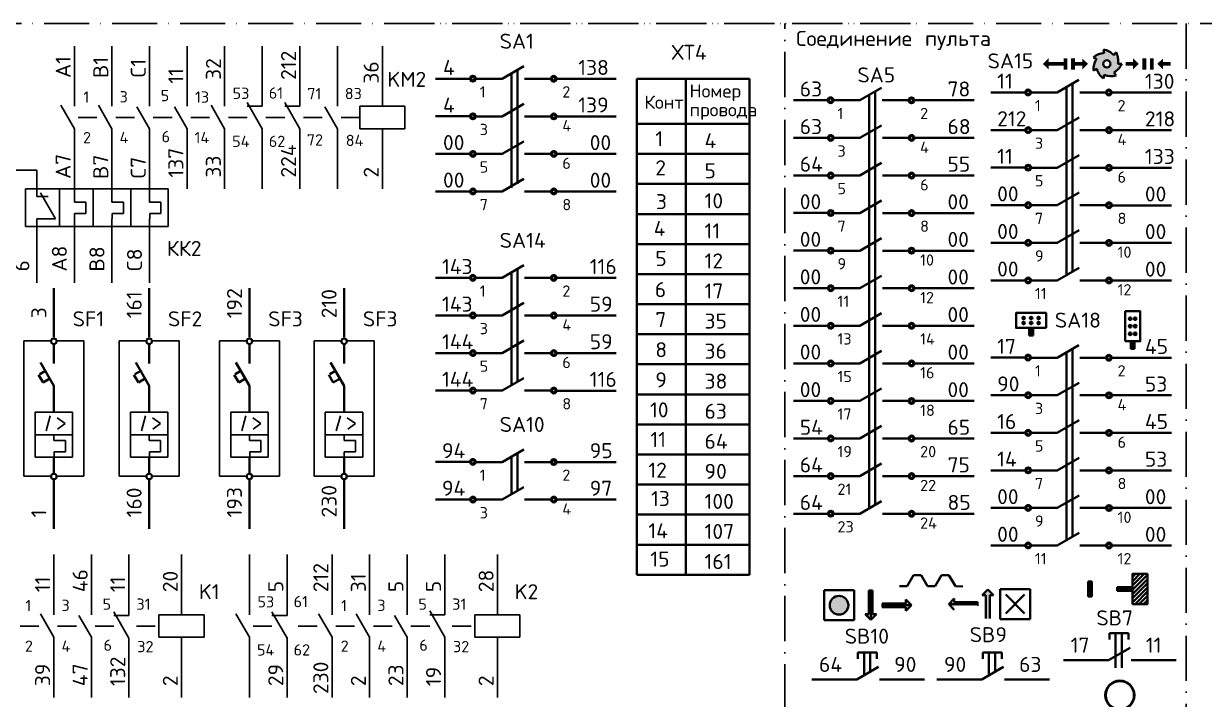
# Model space of a CAD drawing. Header units: inches. Extents: x 315 to 2853, y -243 to 836.
# Drawn here: x 1447.3 to 1761.7, y 391.1 to 570.9 of the extents above; entities that cross this region are included whole.
import ezdxf

# ---------------------------------------------------------------- set-up
doc = ezdxf.new("R2010")
doc.units = ezdxf.units.IN
doc.header["$MEASUREMENT"] = 0
doc.linetypes.add('ACAD_ISO10W100', pattern=[18, 12, -3, 0, -3])
doc.layers.get('0').update_dxf_attribs({"lineweight": 40})
doc.layers.add('СЛОЙ1', color=3, linetype='Continuous', lineweight=30)
doc.layers.add('Слой2', color=4, linetype='ACAD_ISO10W100', lineweight=25)
doc.styles.get("Standard").update_dxf_attribs({"font": 'txt.shx', "height": 4})

# ---------------------------------------------------------------- blocks, each defined once
blk = doc.blocks.new('контакт замыкающ')
for p, q in [((7, 0), (12.8, 3.35)), ((0, 0), (7, 0)), ((13, 0), (20, 0))]:
    blk.add_line(p, q)
blk = doc.blocks.new('Пила')
h = blk.add_hatch(color=256)
edge = h.paths.add_edge_path(flags=17)
edge.add_arc((494.35, 448.8), 0.967, 0, 360)
edge = h.paths.add_edge_path()
edge.add_arc((495.56, 447.29), 4.78, 144.1773, 182.5516)
edge.add_line((490.78, 447.08), (491.68, 447.51))
edge.add_arc((496.28, 448.8), 4.79, 195.6411, 233.986)
edge.add_line((493.47, 444.93), (493.69, 445.91))
edge.add_arc((495.56, 450.32), 4.79, 247.0701, 285.3084)
edge.add_line((496.82, 445.7), (496.2, 446.48))
edge.add_arc((493.92, 450.69), 4.79, 298.462, 336.7801)
edge.add_line((498.32, 448.8), (497.32, 448.8))
edge.add_arc((492.6, 449.64), 4.79, 349.8832, 388.1503)
edge.add_line((496.83, 451.9), (496.2, 451.12))
edge.add_arc((492.61, 447.96), 4.79, 41.2874, 79.5962)
edge.add_line((493.47, 452.67), (493.69, 451.7))
edge.add_arc((493.92, 446.92), 4.79, 92.7199, 131.0701)
edge.add_line((490.78, 450.53), (491.68, 450.09))
for p, q in [((491.68, 450.09), (490.78, 450.53)), ((493.69, 451.7), (493.47, 452.67)), ((496.2, 451.12), (496.83, 451.9)), ((491.68, 447.51), (490.78, 447.08)), ((496.2, 446.48), (496.82, 445.7)), ((497.32, 448.8), (498.32, 448.8)), ((493.69, 445.91), (493.47, 444.93))]:
    blk.add_line(p, q)
blk.add_circle((494.35, 448.8), 0.967)
for centre, radius, start, end in [((495.56, 447.29), 4.78, 144.1773, 182.5516), ((493.92, 446.92), 4.79, 92.7199, 131.0701), ((492.61, 447.96), 4.79, 41.2874, 79.5962), ((492.6, 449.64), 4.79, 349.8832, 28.1503), ((496.28, 448.8), 4.79, 195.6411, 233.986), ((493.92, 450.69), 4.79, 298.462, 336.7801), ((495.56, 450.32), 4.79, 247.0701, 285.3084)]:
    blk.add_arc(centre, radius, start, end)

msp = doc.modelspace()

# ---------------------------------------------------------------- hatches: boundary and pattern name
for points in [[(1722.18, 559.72), (1720.18, 559.72), (1720.18, 558.76), (1718.66, 560.22), (1720.18, 561.7), (1720.18, 560.72), (1722.18, 560.72)], [(1722.18, 559.72), (1724.18, 559.72), (1724.18, 560.72), (1722.18, 560.72)], [(1724.18, 561.7), (1724.18, 558.7), (1725.18, 558.7), (1725.18, 561.7)], [(1726.18, 561.7), (1726.18, 558.7), (1727.18, 558.7), (1727.18, 561.7)], [(1727.16, 560.72), (1729.16, 560.72), (1729.16, 561.68), (1730.68, 560.22), (1729.16, 558.75), (1729.16, 559.72), (1727.16, 559.72)], [(1740.68, 560.72), (1742.68, 560.72), (1742.68, 561.68), (1744.2, 560.22), (1742.68, 558.75), (1742.68, 559.72), (1740.68, 559.72)], [(1745.18, 561.7), (1745.18, 558.7), (1746.18, 558.7), (1746.18, 561.7)], [(1747.17, 561.7), (1747.17, 558.7), (1748.17, 558.7), (1748.17, 561.7)], [(1752.67, 559.72), (1750.67, 559.72), (1750.67, 558.76), (1749.14, 560.22), (1750.67, 561.69), (1750.67, 560.72), (1752.67, 560.72)], [(1673.35, 420.03), (1672.35, 420.03), (1672.35, 413.78), (1671.35, 413.78), (1672.85, 412.28), (1674.35, 413.78), (1673.35, 413.78)], [(1703.51, 412.6), (1704.51, 412.6), (1704.51, 418.85), (1705.51, 418.85), (1704.01, 420.35), (1702.51, 418.85), (1703.51, 418.85)], [(1675.92, 416.65), (1675.92, 415.65), (1682.17, 415.65), (1682.17, 414.65), (1683.67, 416.15), (1682.17, 417.65), (1682.17, 416.65)], [(1701.34, 415.97), (1701.34, 416.97), (1695.09, 416.97), (1695.09, 417.97), (1693.59, 416.47), (1695.09, 414.97), (1695.09, 415.97)]]:
    msp.add_hatch(color=256).paths.add_polyline_path(points)
h = msp.add_hatch()
h.set_pattern_fill('ANSI31', color=256, scale=0.25, angle=180, style=0)
h.set_pattern_definition([(225, (1408.4042, -28.3276), (0.561266, -0.561266), [])])
h.paths.add_polyline_path([(1742.49, 416.48), (1742.49, 424.48), (1746.49, 424.48), (1746.49, 416.48)])
h = msp.add_hatch(color=256)
h.paths.add_polyline_path([(1730.74, 418.48), (1731.73, 418.48), (1731.73, 422.47), (1730.74, 422.47)])
edge = h.paths.add_edge_path()
edge.add_line((1731.24, 418.48), (1731.24, 422.48))
h = msp.add_hatch(color=256)
edge = h.paths.add_edge_path()
edge.add_arc((1664.4, 416.15), 2.49, 0, 360)
h = msp.add_hatch(color=256)
h.paths.add_polyline_path([(1742.48, 419.98), (1742.48, 420.97), (1738.49, 420.97), (1738.49, 419.98)])
edge = h.paths.add_edge_path()
edge.add_line((1742.49, 420.48), (1738.49, 420.48))

# ---------------------------------------------------------------- linework, layer by layer
for p, q in [((1735.68, 560.22), (1735.68, 560.22)), ((1738.65, 560.22), (1738.65, 560.22)), ((1577.19, 557.56), (1577.19, 527.27)), ((1578.75, 558.46), (1578.75, 528.27)), ((1566.15, 556.29), (1557, 556.29)), ((1589.19, 556.27), (1605.09, 556.27)), ((1610.59, 556.27), (1640.59, 556.27)), ((1610.59, 556.27), (1610.59, 424.27)), ((1623.59, 556.27), (1623.59, 424.27)), ((1640.59, 556.27), (1640.59, 424.27)), ((1725, 553.9), (1725, 504.07)), ((1726.56, 554.8), (1726.56, 504.97)), ((1661.39, 550.54), (1652.25, 550.54)), ((1672.44, 551.81), (1672.44, 441.95)), ((1674, 552.71), (1674, 442.85)), ((1684.44, 550.53), (1700.34, 550.53)), ((1713.96, 552.63), (1704.81, 552.63)), ((1737, 552.61), (1752.91, 552.61)), ((1566.18, 546.27), (1557, 546.27)), ((1589.22, 546.26), (1605.09, 546.26)), ((1610.59, 544.27), (1640.59, 544.27)), ((1713.99, 542.61), (1704.81, 542.61)), ((1737.03, 542.59), (1752.91, 542.59)), ((1661.42, 540.52), (1652.25, 540.52)), ((1684.47, 540.51), (1700.34, 540.51)), ((1566.18, 536.27), (1557, 536.27)), ((1589.22, 536.26), (1605.09, 536.26)), ((1610.59, 536.27), (1640.59, 536.27)), ((1713.99, 532.61), (1704.81, 532.61)), ((1737.03, 532.59), (1752.91, 532.59)), ((1610.59, 528.27), (1640.59, 528.27)), ((1661.42, 530.52), (1652.25, 530.52)), ((1684.47, 530.51), (1700.34, 530.51)), ((1566.15, 526.29), (1557, 526.29)), ((1589.25, 526.24), (1605.09, 526.24)), ((1713.96, 522.63), (1704.81, 522.63)), ((1737.06, 522.58), (1752.91, 522.58)), ((1610.59, 520.27), (1640.59, 520.27)), ((1661.39, 520.54), (1652.25, 520.54)), ((1684.5, 520.49), (1700.34, 520.49)), ((1713.99, 512.61), (1704.81, 512.61)), ((1737.03, 512.59), (1752.91, 512.59)), ((1610.59, 512.27), (1640.59, 512.27)), ((1661.42, 510.52), (1652.25, 510.52)), ((1684.47, 510.51), (1700.34, 510.51)), ((1566.15, 503.29), (1557, 503.29)), ((1577.19, 504.56), (1577.19, 474.71)), ((1578.75, 505.46), (1578.75, 475.61)), ((1589.19, 503.27), (1605.09, 503.27)), ((1610.59, 504.27), (1640.59, 504.27)), ((1455.36, 487.52), (1455.36, 500.52)), ((1480.73, 487.52), (1480.73, 500.52)), ((1507.43, 487.52), (1507.43, 500.52)), ((1532.63, 487.52), (1532.63, 500.52)), ((1661.42, 500.52), (1652.25, 500.52)), ((1684.47, 500.51), (1700.34, 500.51)), ((1713.99, 502.61), (1704.81, 502.61)), ((1737.03, 502.59), (1752.91, 502.59)), ((1610.59, 496.27), (1640.59, 496.27)), ((1711.54, 489.94), (1711.54, 493.94)), ((1711.54, 493.94), (1719.54, 493.94)), ((1711.54, 493.94), (1719.54, 493.94)), ((1719.54, 493.94), (1719.54, 489.94)), ((1719.54, 493.94), (1719.54, 489.94)), ((1740.59, 490.4), (1740.59, 494.4)), ((1740.59, 494.4), (1744.59, 494.4)), ((1744.59, 494.4), (1744.59, 486.4)), ((1744.59, 494.4), (1744.59, 486.4)), ((1566.18, 493.27), (1557, 493.27)), ((1589.22, 493.26), (1605.09, 493.26)), ((1661.39, 490.54), (1652.25, 490.54)), ((1684.5, 490.49), (1700.34, 490.49)), ((1610.59, 488.27), (1640.59, 488.27)), ((1715.54, 489.94), (1711.54, 489.94)), ((1715.04, 489.93), (1715.04, 487.94)), ((1716.04, 487.94), (1715.04, 487.94)), ((1715.04, 487.94), (1715.29, 487.94)), ((1715.17, 487.94), (1715.17, 489.94)), ((1715.29, 487.94), (1715.29, 489.94)), ((1715.29, 487.94), (1715.54, 487.94)), ((1715.41, 487.94), (1715.41, 489.94)), ((1719.54, 489.94), (1715.54, 489.94)), ((1715.54, 489.93), (1715.54, 487.94)), ((1715.54, 487.94), (1715.79, 487.94)), ((1715.66, 487.94), (1715.66, 489.94)), ((1715.79, 487.94), (1715.79, 489.93)), ((1715.79, 487.94), (1716.04, 487.94)), ((1715.91, 487.94), (1715.91, 489.94)), ((1716.04, 487.94), (1716.04, 489.93)), ((1740.59, 486.4), (1740.59, 490.4)), ((1455.36, 485.71), (1455.36, 480.52)), ((1480.73, 485.71), (1480.73, 480.52)), ((1507.43, 485.71), (1507.43, 480.52)), ((1532.63, 485.71), (1532.63, 480.52)), ((1726.56, 484.22), (1726.56, 434.39)), ((1744.59, 486.4), (1740.59, 486.4)), ((1744.59, 486.4), (1740.59, 486.4)), ((1742.09, 486.4), (1742.09, 484.4)), ((1743.09, 484.4), (1742.09, 484.4)), ((1742.09, 484.4), (1742.34, 484.4)), ((1742.22, 484.4), (1742.22, 486.4)), ((1742.34, 484.4), (1742.34, 486.4)), ((1742.34, 484.4), (1742.59, 484.4)), ((1742.47, 484.4), (1742.47, 486.4)), ((1742.59, 486.4), (1742.59, 484.4)), ((1742.59, 484.4), (1742.84, 484.4)), ((1742.71, 484.4), (1742.71, 486.4)), ((1742.84, 484.4), (1742.84, 486.4)), ((1742.84, 484.4), (1743.09, 484.4)), ((1742.96, 484.4), (1742.96, 486.4)), ((1743.09, 484.4), (1743.09, 486.4)), ((1566.18, 483.27), (1557, 483.27)), ((1589.22, 483.26), (1605.09, 483.26)), ((1713.96, 482.05), (1704.81, 482.05)), ((1725, 483.32), (1725, 433.49)), ((1737, 482.03), (1752.91, 482.03)), ((1453.1, 478.5), (1451.58, 477.62)), ((1455.36, 474.52), (1451.76, 480.75)), ((1478.47, 478.5), (1476.95, 477.62)), ((1480.73, 474.52), (1477.14, 480.75)), ((1505.17, 478.5), (1503.65, 477.62)), ((1507.43, 474.52), (1503.83, 480.75)), ((1530.37, 478.5), (1528.84, 477.62)), ((1532.63, 474.52), (1529.03, 480.75)), ((1610.59, 480.27), (1640.59, 480.27)), ((1661.42, 480.52), (1652.25, 480.52)), ((1684.47, 480.51), (1700.34, 480.51)), ((1452.49, 475.44), (1451.31, 477.47)), ((1454.28, 476.48), (1452.49, 475.44)), ((1477.86, 475.44), (1476.69, 477.47)), ((1479.66, 476.48), (1477.86, 475.44)), ((1504.56, 475.44), (1503.39, 477.47)), ((1506.35, 476.48), (1504.56, 475.44)), ((1529.75, 475.44), (1528.58, 477.47)), ((1531.55, 476.48), (1529.75, 475.44)), ((1455.36, 474.52), (1455.36, 467.52)), ((1480.73, 474.52), (1480.73, 467.52)), ((1507.43, 474.52), (1507.43, 467.52)), ((1532.63, 474.52), (1532.63, 467.52)), ((1566.15, 473.29), (1557, 473.29)), ((1589.25, 473.24), (1605.09, 473.24)), ((1610.59, 472.27), (1640.59, 472.27)), ((1713.99, 472.03), (1704.81, 472.03)), ((1737.03, 472.02), (1752.91, 472.02)), ((1661.42, 470.52), (1652.25, 470.52)), ((1684.47, 470.51), (1700.34, 470.51)), ((1610.59, 464.27), (1640.59, 464.27)), ((1661.39, 460.54), (1652.25, 460.54)), ((1684.5, 460.49), (1700.34, 460.49)), ((1713.99, 462.03), (1704.81, 462.03)), ((1737.03, 462.02), (1752.91, 462.02)), ((1578.75, 456.46), (1578.75, 446.6)), ((1610.59, 456.27), (1640.59, 456.27)), ((1455.36, 455.52), (1455.36, 451.11)), ((1480.73, 455.52), (1480.73, 451.11)), ((1507.43, 455.52), (1507.43, 451.11)), ((1532.63, 455.52), (1532.63, 451.11)), ((1566.15, 454.29), (1557, 454.29)), ((1577.19, 455.56), (1577.19, 445.7)), ((1589.19, 454.27), (1605.09, 454.27)), ((1661.42, 450.52), (1652.25, 450.52)), ((1684.47, 450.51), (1700.34, 450.51)), ((1713.96, 452.05), (1704.81, 452.05)), ((1737.06, 452), (1752.91, 452)), ((1455.36, 449.52), (1455.36, 436.52)), ((1480.73, 449.52), (1480.73, 436.52)), ((1507.43, 449.52), (1507.43, 436.52)), ((1532.63, 449.52), (1532.63, 436.52)), ((1610.59, 448.27), (1640.59, 448.27)), ((1566.18, 444.27), (1557, 444.27)), ((1589.22, 444.26), (1605.09, 444.26)), ((1610.59, 440.27), (1640.59, 440.27)), ((1661.42, 440.52), (1652.25, 440.52)), ((1684.47, 440.51), (1700.34, 440.51)), ((1713.99, 442.05), (1704.81, 442.05)), ((1737.03, 442.03), (1752.91, 442.03)), ((1610.59, 432.27), (1640.59, 432.27)), ((1713.96, 432.06), (1704.81, 432.06)), ((1737.06, 432.02), (1752.91, 432.02)), ((1742.49, 420.48), (1742.49, 424.48)), ((1742.49, 424.48), (1746.49, 424.48)), ((1746.49, 424.48), (1746.49, 416.48)), ((1610.59, 424.27), (1640.59, 424.27)), ((1682.52, 421.19), (1684.23, 424.16)), ((1684.23, 424.16), (1686.23, 424.16)), ((1686.23, 424.16), (1687.95, 421.19)), ((1689.95, 421.19), (1691.66, 424.16)), ((1691.66, 424.16), (1693.66, 424.16)), ((1693.66, 424.16), (1695.37, 421.19)), ((1731.73, 422.47), (1730.74, 422.47)), ((1730.74, 422.47), (1730.74, 418.48)), ((1731.73, 418.48), (1731.73, 422.47)), ((1668.4, 420.15), (1660.4, 420.15)), ((1660.4, 420.15), (1660.4, 412.15)), ((1660.4, 420.15), (1661.89, 420.15)), ((1668.4, 412.15), (1668.4, 420.15)), ((1672.35, 420.03), (1672.35, 413.78)), ((1672.35, 420.03), (1673.35, 420.03)), ((1672.85, 412.28), (1672.85, 420.03)), ((1673.35, 413.78), (1673.35, 420.03)), ((1680.52, 421.19), (1682.52, 421.19)), ((1687.95, 421.19), (1689.95, 421.19)), ((1695.37, 421.19), (1697.37, 421.18)), ((1704.01, 420.35), (1702.51, 418.85)), ((1703.51, 418.85), (1702.51, 418.85)), ((1703.51, 418.85), (1703.51, 412.6)), ((1704.01, 420.35), (1705.51, 418.85)), ((1704.51, 412.6), (1704.51, 418.85)), ((1705.51, 418.85), (1704.51, 418.85)), ((1715.29, 420.47), (1707.29, 420.47)), ((1707.29, 420.47), (1707.29, 412.47)), ((1708.78, 418.99), (1713.79, 413.97)), ((1708.78, 413.96), (1713.79, 418.97)), ((1715.29, 412.47), (1715.29, 420.47)), ((1730.74, 418.48), (1731.73, 418.48)), ((1742.48, 420.97), (1738.49, 420.97)), ((1738.49, 420.97), (1738.49, 419.98)), ((1738.49, 419.98), (1742.48, 419.98)), ((1742.48, 419.98), (1742.48, 420.97)), ((1742.49, 420.48), (1742.49, 420.98)), ((1742.49, 416.48), (1742.49, 420.48)), ((1682.17, 416.65), (1675.92, 416.65)), ((1683.67, 416.15), (1675.92, 416.15)), ((1675.92, 415.65), (1682.17, 415.65)), ((1682.17, 416.65), (1682.17, 417.65)), ((1683.67, 416.15), (1682.17, 417.65)), ((1683.67, 416.15), (1682.17, 414.65)), ((1682.17, 414.65), (1682.17, 415.65)), ((1693.59, 416.47), (1695.09, 417.97)), ((1693.59, 416.47), (1695.09, 414.97)), ((1693.59, 416.47), (1701.34, 416.47)), ((1695.09, 417.97), (1695.09, 416.97)), ((1701.34, 416.97), (1695.09, 416.97)), ((1746.49, 416.48), (1742.49, 416.48)), ((1660.4, 412.15), (1668.4, 412.15)), ((1671.35, 413.78), (1672.35, 413.78)), ((1672.85, 412.28), (1671.35, 413.78)), ((1672.85, 412.28), (1674.35, 413.78)), ((1673.35, 413.78), (1674.35, 413.78)), ((1707.29, 412.47), (1715.29, 412.47)), ((1736.42, 408.74), (1741.42, 408.74)), ((1736.42, 407.01), (1736.42, 408.74)), ((1738.04, 408.68), (1738.04, 399.48)), ((1739.65, 408.68), (1739.65, 399.48)), ((1741.42, 408.74), (1741.42, 407.01)), ((1669.43, 403.61), (1674.43, 403.61)), ((1669.43, 401.88), (1669.43, 403.61)), ((1671.05, 403.56), (1671.05, 397.5)), ((1672.66, 403.56), (1672.66, 398.53)), ((1674.43, 403.61), (1674.43, 401.88)), ((1702.71, 403.61), (1707.71, 403.61)), ((1702.71, 401.88), (1702.71, 403.61)), ((1704.32, 403.56), (1704.32, 397.5)), ((1705.94, 403.56), (1705.94, 398.53)), ((1707.71, 403.61), (1707.71, 401.88)), ((1736.14, 401.54), (1741.88, 404.85)), ((1739.81, 403.66), (1739.9, 403.66)), ((1669.15, 396.41), (1674.89, 399.73)), ((1702.42, 396.41), (1708.16, 399.73)), ((1730.15, 401.52), (1724.15, 401.52)), ((1736.15, 401.52), (1730.15, 401.52)), ((1742.15, 401.52), (1748.15, 401.52)), ((1748.15, 401.52), (1754.15, 401.52)), ((1663.16, 396.39), (1657.16, 396.39)), ((1669.16, 396.39), (1663.16, 396.39)), ((1672.82, 398.53), (1672.91, 398.53)), ((1675.16, 396.39), (1681.16, 396.39)), ((1681.16, 396.39), (1687.16, 396.39)), ((1696.43, 396.39), (1690.43, 396.39)), ((1702.43, 396.39), (1696.43, 396.39)), ((1706.1, 398.53), (1706.18, 398.53)), ((1708.43, 396.39), (1714.43, 396.39)), ((1714.43, 396.39), (1720.43, 396.39))]:
    msp.add_line(p, q)
for points in [[(1719.54, 489.94), (1711.54, 489.94), (1711.54, 493.94), (1719.54, 493.94)], [(1740.59, 486.4), (1740.59, 494.4), (1744.59, 494.4), (1744.59, 486.4)], [(1742.49, 416.48), (1742.49, 424.48), (1746.49, 424.48), (1746.49, 416.48)]]:
    msp.add_lwpolyline(points, close=True)
at = {"const_width": 1}
for points in [[(1731.24, 418.48), (1731.24, 422.48)], [(1742.49, 420.48), (1738.49, 420.48)]]:
    msp.add_lwpolyline(points, dxfattribs=at)
for centre, radius in [((1566.91, 556.29), 0.761), ((1566.91, 556.29), 0.49), ((1588.43, 556.27), 0.761), ((1588.43, 556.27), 0.49), ((1714.72, 552.63), 0.761), ((1736.24, 552.61), 0.761), ((1662.15, 550.54), 0.761), ((1662.15, 550.54), 0.49), ((1683.68, 550.53), 0.761), ((1683.68, 550.53), 0.49), ((1714.72, 552.63), 0.49), ((1736.24, 552.61), 0.49), ((1566.94, 546.27), 0.761), ((1588.46, 546.26), 0.761), ((1566.94, 546.27), 0.49), ((1588.46, 546.26), 0.49), ((1662.18, 540.52), 0.761), ((1662.18, 540.52), 0.49), ((1683.71, 540.51), 0.761), ((1683.71, 540.51), 0.49), ((1714.75, 542.61), 0.761), ((1714.75, 542.61), 0.49), ((1736.27, 542.59), 0.761), ((1736.27, 542.59), 0.49), ((1566.94, 536.27), 0.761), ((1566.94, 536.27), 0.49), ((1588.46, 536.26), 0.761), ((1588.46, 536.26), 0.49), ((1662.18, 530.52), 0.761), ((1714.75, 532.61), 0.761), ((1714.75, 532.61), 0.49), ((1736.27, 532.59), 0.761), ((1736.27, 532.59), 0.49), ((1662.18, 530.52), 0.49), ((1683.71, 530.51), 0.761), ((1683.71, 530.51), 0.49), ((1566.94, 526.29), 0.761), ((1566.94, 526.29), 0.49), ((1588.46, 526.27), 0.761), ((1588.46, 526.27), 0.49), ((1714.75, 522.63), 0.761), ((1714.75, 522.63), 0.49), ((1736.27, 522.61), 0.761), ((1736.27, 522.61), 0.49), ((1662.18, 520.54), 0.761), ((1662.18, 520.54), 0.49), ((1683.71, 520.53), 0.761), ((1683.71, 520.53), 0.49), ((1714.75, 512.61), 0.761), ((1714.75, 512.61), 0.49), ((1736.27, 512.59), 0.761), ((1736.27, 512.59), 0.49), ((1662.18, 510.52), 0.761), ((1662.18, 510.52), 0.49), ((1683.71, 510.51), 0.761), ((1683.71, 510.51), 0.49), ((1566.91, 503.29), 0.761), ((1566.91, 503.29), 0.49), ((1588.43, 503.27), 0.761), ((1588.43, 503.27), 0.49), ((1714.75, 502.61), 0.761), ((1714.75, 502.61), 0.49), ((1736.27, 502.59), 0.761), ((1736.27, 502.59), 0.49), ((1662.18, 500.52), 0.761), ((1662.18, 500.52), 0.49), ((1683.71, 500.51), 0.761), ((1683.71, 500.51), 0.49), ((1566.94, 493.27), 0.761), ((1566.94, 493.27), 0.49), ((1588.46, 493.26), 0.761), ((1588.46, 493.26), 0.49), ((1662.18, 490.54), 0.761), ((1662.18, 490.54), 0.49), ((1683.71, 490.53), 0.761), ((1683.71, 490.53), 0.49), ((1713.54, 492.6), 0.35), ((1713.54, 491.27), 0.35), ((1713.54, 492.6), 0.25), ((1713.54, 491.27), 0.25), ((1713.54, 492.6), 0.15), ((1713.54, 491.27), 0.15), ((1713.54, 492.6), 0.05), ((1713.54, 491.27), 0.05), ((1715.54, 492.6), 0.35), ((1715.54, 491.27), 0.35), ((1715.54, 492.6), 0.25), ((1715.54, 491.27), 0.25), ((1715.54, 492.6), 0.15), ((1715.54, 491.27), 0.15), ((1715.54, 492.6), 0.05), ((1715.54, 491.27), 0.05), ((1717.54, 492.6), 0.35), ((1717.54, 491.27), 0.35), ((1717.54, 492.6), 0.25), ((1717.54, 491.27), 0.25), ((1717.54, 492.6), 0.15), ((1717.54, 491.27), 0.15), ((1717.54, 492.6), 0.05), ((1717.54, 491.27), 0.05), ((1741.92, 492.4), 0.35), ((1741.92, 490.4), 0.35), ((1741.92, 492.4), 0.25), ((1741.92, 490.4), 0.25), ((1741.92, 492.4), 0.15), ((1741.92, 490.4), 0.15), ((1741.92, 492.4), 0.05), ((1741.92, 490.4), 0.05), ((1743.26, 492.4), 0.35), ((1743.26, 490.4), 0.35), ((1743.26, 492.4), 0.25), ((1743.26, 490.4), 0.25), ((1743.26, 492.4), 0.15), ((1743.26, 490.4), 0.15), ((1743.26, 492.4), 0.05), ((1743.26, 490.4), 0.05), ((1741.92, 488.4), 0.35), ((1741.92, 488.4), 0.25), ((1741.92, 488.4), 0.15), ((1741.92, 488.4), 0.05), ((1743.26, 488.4), 0.35), ((1743.26, 488.4), 0.25), ((1743.26, 488.4), 0.15), ((1743.26, 488.4), 0.05), ((1455.36, 486.4), 0.736), ((1480.73, 486.4), 0.736), ((1507.43, 486.4), 0.736), ((1532.63, 486.4), 0.736), ((1566.94, 483.27), 0.761), ((1566.94, 483.27), 0.49), ((1588.46, 483.26), 0.761), ((1588.46, 483.26), 0.49), ((1662.18, 480.52), 0.761), ((1662.18, 480.52), 0.49), ((1683.71, 480.51), 0.761), ((1683.71, 480.51), 0.49), ((1714.72, 482.05), 0.761), ((1714.72, 482.05), 0.49), ((1736.24, 482.03), 0.761), ((1736.24, 482.03), 0.49), ((1566.94, 473.29), 0.761), ((1566.94, 473.29), 0.49), ((1588.46, 473.27), 0.761), ((1588.46, 473.27), 0.49), ((1714.75, 472.03), 0.761), ((1714.75, 472.03), 0.49), ((1736.27, 472.02), 0.761), ((1736.27, 472.02), 0.49), ((1662.18, 470.52), 0.761), ((1662.18, 470.52), 0.49), ((1683.71, 470.51), 0.761), ((1683.71, 470.51), 0.49), ((1714.75, 462.03), 0.761), ((1714.75, 462.03), 0.49), ((1736.27, 462.02), 0.761), ((1736.27, 462.02), 0.49), ((1662.18, 460.54), 0.761), ((1662.18, 460.54), 0.49), ((1683.71, 460.53), 0.761), ((1683.71, 460.53), 0.49), ((1566.91, 454.29), 0.761), ((1566.91, 454.29), 0.49), ((1588.43, 454.27), 0.761), ((1588.43, 454.27), 0.49), ((1714.75, 452.05), 0.761), ((1736.27, 452.03), 0.761), ((1455.36, 450.42), 0.736), ((1480.73, 450.42), 0.736), ((1507.43, 450.42), 0.736), ((1532.63, 450.42), 0.736), ((1662.18, 450.52), 0.761), ((1662.18, 450.52), 0.49), ((1683.71, 450.51), 0.761), ((1683.71, 450.51), 0.49), ((1714.75, 452.05), 0.49), ((1736.27, 452.03), 0.49), ((1566.94, 444.27), 0.761), ((1566.94, 444.27), 0.49), ((1588.46, 444.26), 0.761), ((1588.46, 444.26), 0.49), ((1662.18, 440.52), 0.761), ((1662.18, 440.52), 0.49), ((1683.71, 440.51), 0.761), ((1683.71, 440.51), 0.49), ((1714.75, 442.05), 0.761), ((1714.75, 442.05), 0.49), ((1736.27, 442.03), 0.761), ((1736.27, 442.03), 0.49), ((1714.75, 432.06), 0.761), ((1714.75, 432.06), 0.49), ((1736.27, 432.05), 0.761), ((1736.27, 432.05), 0.49), ((1664.4, 416.15), 2.49), ((1739.17, 392.21), 3.88), ((1739.17, 392.21), 3.75)]:
    msp.add_circle(centre, radius)
at = {"layer": 'СЛОЙ1'}
for p, q in [((1460.83, 548.96), (1460.83, 564.96)), ((1470.83, 548.96), (1470.83, 564.96)), ((1480.83, 548.96), (1480.83, 564.96)), ((1490.83, 548.96), (1490.83, 564.96)), ((1500.83, 548.96), (1500.83, 564.96)), ((1510.83, 548.96), (1510.83, 564.96)), ((1520.83, 548.96), (1520.83, 564.96)), ((1530.83, 548.96), (1530.83, 564.96)), ((1542.84, 548.96), (1542.84, 564.96)), ((1460.83, 542.96), (1457.23, 549.2)), ((1470.83, 542.96), (1467.23, 549.2)), ((1480.83, 542.96), (1477.48, 548.76)), ((1490.83, 542.96), (1487.48, 548.76)), ((1500.83, 542.96), (1497.23, 549.2)), ((1510.83, 542.96), (1506.83, 549.96)), ((1510.83, 548.96), (1506.83, 548.96)), ((1520.83, 542.96), (1516.83, 549.96)), ((1520.83, 548.96), (1516.83, 548.96)), ((1530.83, 542.96), (1527.48, 548.76)), ((1536.83, 542.96), (1536.83, 548.96)), ((1536.83, 548.96), (1548.83, 548.96)), ((1548.83, 548.96), (1548.83, 542.96)), ((1461.83, 545.96), (1466.83, 545.96)), ((1471.83, 545.96), (1476.83, 545.96)), ((1481.83, 545.96), (1486.83, 545.96)), ((1491.83, 545.96), (1496.83, 545.96)), ((1501.83, 545.96), (1506.83, 545.96)), ((1511.83, 545.96), (1516.83, 545.96)), ((1521.83, 545.96), (1526.83, 545.96)), ((1531.83, 545.96), (1536.83, 545.96)), ((1460.83, 542.96), (1460.83, 524.96)), ((1470.83, 542.96), (1470.83, 524.96)), ((1480.83, 542.96), (1480.83, 524.96)), ((1490.83, 542.96), (1490.83, 526.96)), ((1500.83, 542.96), (1500.83, 526.96)), ((1510.83, 542.96), (1510.83, 526.96)), ((1520.83, 542.96), (1520.83, 526.96)), ((1530.83, 542.96), (1530.83, 526.96)), ((1548.83, 542.96), (1536.83, 542.96)), ((1542.84, 542.96), (1542.84, 526.96)), ((1450.83, 531.96), (1440.83, 531.96)), ((1450.83, 524.96), (1450.83, 531.96)), ((1485.83, 526.96), (1447.83, 526.96)), ((1447.83, 526.96), (1447.83, 516.96)), ((1455.83, 518.96), (1451.8, 525.95)), ((1456.83, 526.96), (1456.83, 516.96)), ((1465.83, 526.96), (1465.83, 516.96)), ((1475.83, 526.96), (1475.83, 516.96)), ((1485.83, 516.96), (1485.83, 526.96)), ((1453.83, 524.96), (1450.83, 524.96)), ((1460.83, 524.96), (1460.83, 523.45)), ((1460.83, 523.45), (1463.88, 523.45)), ((1463.88, 523.45), (1463.88, 520.45)), ((1470.83, 524.96), (1470.83, 523.45)), ((1470.83, 523.45), (1473.88, 523.45)), ((1473.88, 523.45), (1473.88, 520.45)), ((1480.83, 524.96), (1480.83, 523.45)), ((1480.83, 523.45), (1483.88, 523.45)), ((1483.88, 523.45), (1483.88, 520.45)), ((1450.83, 518.96), (1455.83, 518.96)), ((1450.83, 501.96), (1450.83, 518.96)), ((1460.83, 518.96), (1460.83, 501.96)), ((1463.88, 520.45), (1460.89, 520.45)), ((1460.89, 520.45), (1460.89, 518.99)), ((1470.83, 518.96), (1470.83, 501.96)), ((1473.88, 520.45), (1470.89, 520.45)), ((1470.89, 520.45), (1470.89, 518.99)), ((1480.83, 518.96), (1480.83, 501.96)), ((1483.88, 520.45), (1480.89, 520.45)), ((1480.89, 520.45), (1480.89, 518.99)), ((1447.83, 516.96), (1485.83, 516.96)), ((1454.62, 486.52), (1447.36, 486.52)), ((1447.36, 486.52), (1447.36, 450.52)), ((1456.08, 486.52), (1463.36, 486.52)), ((1463.36, 486.52), (1463.36, 450.52)), ((1480, 486.52), (1472.73, 486.52)), ((1472.73, 486.52), (1472.73, 450.52)), ((1481.45, 486.52), (1488.73, 486.52)), ((1488.73, 486.52), (1488.73, 450.52)), ((1506.69, 486.52), (1499.43, 486.52)), ((1499.43, 486.52), (1499.43, 450.52)), ((1508.15, 486.52), (1515.43, 486.52)), ((1515.43, 486.52), (1515.43, 450.52)), ((1531.89, 486.52), (1524.63, 486.52)), ((1524.63, 486.52), (1524.63, 450.52)), ((1533.34, 486.52), (1540.63, 486.52)), ((1540.63, 486.52), (1540.63, 450.52)), ((1450.36, 467.52), (1460.36, 467.52)), ((1450.36, 461.52), (1450.36, 467.52)), ((1454.36, 466.52), (1453.29, 462.53)), ((1456.22, 466), (1458.36, 464.52)), ((1460.36, 467.52), (1460.36, 461.52)), ((1475.73, 467.52), (1485.73, 467.52)), ((1475.73, 461.52), (1475.73, 467.52)), ((1479.73, 466.52), (1478.67, 462.53)), ((1481.6, 466), (1483.73, 464.52)), ((1485.73, 467.52), (1485.73, 461.52)), ((1502.43, 467.52), (1512.43, 467.52)), ((1502.43, 461.52), (1502.43, 467.52)), ((1506.43, 466.52), (1505.36, 462.53)), ((1508.29, 466), (1510.43, 464.52)), ((1512.43, 467.52), (1512.43, 461.52)), ((1527.63, 467.52), (1537.63, 467.52)), ((1527.63, 461.52), (1527.63, 467.52)), ((1531.63, 466.52), (1530.56, 462.53)), ((1533.49, 466), (1535.63, 464.52)), ((1537.63, 467.52), (1537.63, 461.52)), ((1458.36, 464.52), (1456.36, 462.99)), ((1483.73, 464.52), (1481.73, 462.99)), ((1510.43, 464.52), (1508.43, 462.99)), ((1535.63, 464.52), (1533.63, 462.99)), ((1460.36, 461.52), (1450.36, 461.52)), ((1450.36, 461.52), (1450.36, 455.52)), ((1455.36, 461.52), (1455.36, 460)), ((1455.36, 460), (1458.42, 460)), ((1458.42, 460), (1458.42, 457)), ((1460.36, 461.52), (1460.36, 455.52)), ((1485.73, 461.52), (1475.73, 461.52)), ((1475.73, 461.52), (1475.73, 455.52)), ((1480.73, 461.52), (1480.73, 460)), ((1480.73, 460), (1483.79, 460)), ((1483.79, 460), (1483.79, 457)), ((1485.73, 461.52), (1485.73, 455.52)), ((1512.43, 461.52), (1502.43, 461.52)), ((1502.43, 461.52), (1502.43, 455.52)), ((1507.43, 461.52), (1507.43, 460)), ((1507.43, 460), (1510.49, 460)), ((1510.49, 460), (1510.49, 457)), ((1512.43, 461.52), (1512.43, 455.52)), ((1537.63, 461.52), (1527.63, 461.52)), ((1527.63, 461.52), (1527.63, 455.52)), ((1532.63, 461.52), (1532.63, 460)), ((1532.63, 460), (1535.68, 460)), ((1535.68, 460), (1535.68, 457)), ((1537.63, 461.52), (1537.63, 455.52)), ((1458.42, 457), (1455.42, 457)), ((1455.42, 457), (1455.42, 455.54)), ((1483.79, 457), (1480.79, 457)), ((1480.79, 457), (1480.79, 455.54)), ((1510.49, 457), (1507.49, 457)), ((1507.49, 457), (1507.49, 455.54)), ((1535.68, 457), (1532.69, 457)), ((1532.69, 457), (1532.69, 455.54)), ((1450.36, 455.52), (1460.36, 455.52)), ((1475.73, 455.52), (1485.73, 455.52)), ((1502.43, 455.52), (1512.43, 455.52)), ((1527.63, 455.52), (1537.63, 455.52)), ((1447.36, 450.52), (1454.64, 450.52)), ((1463.36, 450.52), (1456.08, 450.52)), ((1472.73, 450.52), (1480.02, 450.52)), ((1488.73, 450.52), (1481.45, 450.52)), ((1499.43, 450.52), (1506.71, 450.52)), ((1515.43, 450.52), (1508.15, 450.52)), ((1524.63, 450.52), (1531.91, 450.52)), ((1540.63, 450.52), (1533.34, 450.52)), ((1455.36, 413.62), (1455.36, 429.62)), ((1465.36, 413.62), (1465.36, 429.62)), ((1475.36, 413.42), (1475.36, 429.62)), ((1489.36, 413.62), (1489.36, 429.62)), ((1507.43, 413.62), (1507.43, 429.62)), ((1517.43, 413.42), (1517.43, 429.62)), ((1529.43, 413.62), (1529.43, 429.62)), ((1539.43, 413.62), (1539.43, 429.62)), ((1549.43, 413.62), (1549.43, 429.62)), ((1559.43, 413.62), (1559.43, 429.62)), ((1573.43, 413.62), (1573.43, 429.62)), ((1455.36, 407.62), (1451.76, 413.85)), ((1465.36, 407.62), (1462.01, 413.42)), ((1475.36, 407.42), (1471.36, 414.42)), ((1475.36, 413.42), (1471.36, 413.42)), ((1483.34, 413.62), (1495.34, 413.62)), ((1483.34, 407.62), (1483.34, 413.62)), ((1495.34, 413.62), (1495.34, 407.62)), ((1507.43, 407.62), (1503.83, 413.85)), ((1517.43, 407.42), (1513.43, 414.42)), ((1517.43, 413.42), (1513.43, 413.42)), ((1529.43, 407.62), (1525.83, 413.85)), ((1539.43, 407.62), (1535.83, 413.85)), ((1549.43, 407.62), (1546.08, 413.42)), ((1559.43, 407.62), (1555.43, 414.62)), ((1559.43, 413.62), (1555.43, 413.62)), ((1567.41, 413.62), (1579.41, 413.62)), ((1567.41, 407.62), (1567.41, 413.62)), ((1579.41, 413.62), (1579.41, 407.62)), ((1446.36, 410.62), (1451.36, 410.62)), ((1456.36, 410.62), (1461.36, 410.62)), ((1466.36, 410.62), (1471.36, 410.62)), ((1477.36, 410.62), (1482.36, 410.62)), ((1508.43, 410.62), (1513.43, 410.62)), ((1520.43, 410.62), (1525.43, 410.62)), ((1530.43, 410.62), (1535.43, 410.62)), ((1540.43, 410.62), (1545.43, 410.62)), ((1550.43, 410.62), (1555.43, 410.62)), ((1561.44, 410.62), (1566.43, 410.62)), ((1455.36, 407.62), (1455.36, 391.62)), ((1465.36, 407.62), (1465.36, 391.62)), ((1475.36, 407.42), (1475.36, 391.62)), ((1495.34, 407.62), (1483.34, 407.62)), ((1489.36, 407.62), (1489.36, 391.62)), ((1507.43, 407.62), (1507.43, 391.62)), ((1517.43, 407.62), (1517.43, 391.62)), ((1529.43, 407.62), (1529.43, 391.62)), ((1539.43, 407.62), (1539.43, 391.62)), ((1549.43, 407.62), (1549.43, 391.62)), ((1559.43, 407.62), (1559.43, 391.62)), ((1579.41, 407.62), (1567.41, 407.62)), ((1573.43, 407.62), (1573.43, 391.62))]:
    msp.add_line(p, q, dxfattribs=at)
at = {"layer": 'Слой2'}
for p, q in [((2044, 570.94), (1328, 570.94)), ((1544.71, 570.94), (1686, 570.94)), ((1650.01, 334.21), (1650.01, 570.94)), ((1756.86, 570.94), (1756.86, 334.21))]:
    msp.add_line(p, q, dxfattribs=at)
at = {"layer": 'Слой2', "color": 0}
for p, q in [((1675.92, 416.65), (1675.92, 415.65)), ((1701.34, 415.97), (1701.34, 416.97))]:
    msp.add_line(p, q, dxfattribs=at)

# ---------------------------------------------------------------- block references
for name, p in [('Пила', (1241.33, 111.42)), ('контакт замыкающ', (1567.67, 556.27)), ('контакт замыкающ', (1662.92, 550.53)), ('контакт замыкающ', (1715.48, 552.61)), ('контакт замыкающ', (1567.7, 546.26)), ('контакт замыкающ', (1662.94, 540.51)), ('контакт замыкающ', (1715.51, 542.59)), ('контакт замыкающ', (1567.7, 536.26)), ('контакт замыкающ', (1715.51, 532.59)), ('контакт замыкающ', (1662.94, 530.51)), ('контакт замыкающ', (1567.7, 526.27)), ('контакт замыкающ', (1715.51, 522.61)), ('контакт замыкающ', (1662.94, 520.53)), ('контакт замыкающ', (1715.51, 512.59)), ('контакт замыкающ', (1662.94, 510.51)), ('контакт замыкающ', (1567.67, 503.27)), ('контакт замыкающ', (1662.94, 500.51)), ('контакт замыкающ', (1715.51, 502.59)), ('контакт замыкающ', (1567.7, 493.26)), ('контакт замыкающ', (1662.94, 490.53)), ('контакт замыкающ', (1567.7, 483.26)), ('контакт замыкающ', (1715.48, 482.03)), ('контакт замыкающ', (1662.94, 480.51)), ('контакт замыкающ', (1567.7, 473.27)), ('контакт замыкающ', (1715.51, 472.02)), ('контакт замыкающ', (1662.94, 470.51)), ('контакт замыкающ', (1715.51, 462.02)), ('контакт замыкающ', (1662.94, 460.53)), ('контакт замыкающ', (1567.67, 454.27)), ('контакт замыкающ', (1662.94, 450.51)), ('контакт замыкающ', (1715.51, 452.03)), ('контакт замыкающ', (1567.7, 444.26)), ('контакт замыкающ', (1662.94, 440.51)), ('контакт замыкающ', (1715.51, 442.03)), ('контакт замыкающ', (1715.51, 432.05))]:
    msp.add_blockref(name, p)

# ---------------------------------------------------------------- texts
for s, height, p in [('SA1', 4, (1574.04, 564.26)), ('ХТ4', 4, (1619.83, 561.3)), ('SA15', 4, (1703.95, 559.02)), ('4', 4, (1558.96, 557.27)), ('138', 4, (1594.96, 557.27)), ('KM2', 4, (1544.14, 554.11)), ('SA5', 4, (1669.28, 555.29)), ('11', 4, (1706.5, 553.63)), ('130', 4, (1745.83, 553.59)), ('1', 3, (1568.73, 551.27)), ('2', 3, (1590.73, 551.27)), ('Номер', 3.5, (1624.59, 551.27)), ('63', 4, (1653.94, 551.54)), ('78', 4, (1693.27, 551.54)), ('4', 4, (1558.96, 547.27)), ('139', 4, (1594.96, 547.29)), ('Конт.', 3.5, (1612.59, 548.27)), ('1', 3, (1716.55, 547.61)), ('2', 3, (1738.55, 547.61)), ('провода', 3.5, (1624.59, 546.27)), ('1', 3, (1663.98, 545.53)), ('2', 3, (1685.98, 545.53)), ('212', 4, (1706.5, 543.63)), ('218', 4, (1745.83, 543.59)), ('3', 3, (1568.73, 541.27)), ('4', 3, (1590.73, 542.27)), ('63', 4, (1653.94, 541.54)), ('68', 4, (1693.27, 541.54)), ('00', 4, (1558.96, 537.29)), ('00', 4, (1598.02, 537.27)), ('1', 4, (1615.49, 538.29)), ('4', 4, (1628.59, 537.78)), ('4', 3, (1738.55, 538.61)), ('3', 3, (1663.98, 535.53)), ('4', 3, (1685.98, 536.53)), ('11', 4, (1706.5, 533.63)), ('3', 3, (1716.55, 537.61)), ('133', 4, (1745.83, 533.59)), ('6', 3, (1590.73, 532.27)), ('2', 4, (1615.49, 530.57)), ('64', 4, (1653.94, 531.54)), ('55', 4, (1693.27, 531.54)), ('00', 4, (1558.96, 527.29)), ('5', 3, (1568.73, 531.27)), ('00', 4, (1598.02, 527.27)), ('5', 4, (1628.59, 529.78)), ('6', 3, (1738.55, 528.61)), ('5', 3, (1663.98, 525.53)), ('6', 3, (1685.98, 526.53)), ('5', 3, (1716.55, 527.61)), ('3', 4, (1615.65, 521.56)), ('10', 4, (1628.59, 521.78)), ('00', 4, (1653.94, 521.54)), ('00', 4, (1693.27, 521.51)), ('00', 4, (1706.5, 523.63)), ('00', 4, (1745.83, 523.59)), ('7', 3, (1568.73, 521.27)), ('8', 3, (1590.73, 521.27)), ('7', 3, (1716.55, 517.61)), ('8', 3, (1738.55, 517.61)), ('4', 4, (1615.07, 514.44)), ('11', 4, (1628.59, 513.78)), ('7', 3, (1663.98, 515.53)), ('8', 3, (1685.98, 515.53)), ('00', 4, (1706.5, 513.63)), ('00', 4, (1745.83, 513.59)), ('КК2', 4, (1485.43, 509.11)), ('SA14', 4, (1574.04, 511.26)), ('00', 4, (1653.94, 511.54)), ('00', 4, (1693.27, 511.51)), ('5', 4, (1615.49, 506.43)), ('12', 4, (1628.59, 505.78)), ('10', 3, (1685.98, 506.53)), ('9', 3, (1716.55, 507.61)), ('10', 3, (1738.55, 508.61)), ('143', 4, (1558.69, 504.29)), ('116', 4, (1598.02, 504.29)), ('9', 3, (1663.98, 505.53)), ('00', 4, (1706.5, 503.63)), ('00', 4, (1745.83, 503.59)), ('00', 4, (1653.94, 501.54)), ('00', 4, (1693.27, 501.51)), ('1', 3, (1568.73, 498.27)), ('2', 3, (1590.73, 498.27)), ('6', 4, (1615.35, 498.15)), ('17', 4, (1628.59, 497.78)), ('11', 3, (1716.55, 497.61)), ('12', 3, (1738.55, 498.61)), ('143', 4, (1558.69, 494.29)), ('59', 4, (1598.02, 494.29)), ('11', 3, (1663.98, 495.53)), ('12', 3, (1685.98, 496.53)), ('SF1', 4, (1460.36, 490.37)), ('SF2', 4, (1485.73, 490.37)), ('SF3', 4, (1512.43, 490.37)), ('SF3', 4, (1537.63, 490.37)), ('7', 4, (1615.49, 490.15)), ('35', 4, (1628.59, 489.78)), ('00', 4, (1653.94, 491.54)), ('00', 4, (1693.27, 491.51)), ('SA18', 4, (1721.85, 490.02)), ('3', 3, (1568.73, 488.27)), ('4', 3, (1590.73, 489.27)), ('144', 4, (1558.69, 484.29)), ('59', 4, (1598.02, 484.29)), ('13', 3, (1663.98, 485.53)), ('14', 3, (1685.98, 485.53)), ('8', 4, (1615.49, 482.15)), ('36', 4, (1628.59, 481.78)), ('00', 4, (1653.94, 481.54)), ('00', 4, (1693.27, 481.51)), ('17', 4, (1706.5, 483.05)), ('45', 4, (1745.83, 483.02)), ('5', 3, (1568.73, 478.27)), ('6', 3, (1590.73, 479.27)), ('144', 4, (1558.69, 474.29)), ('116', 4, (1598.02, 474.26)), ('9', 4, (1615.49, 474.15)), ('15', 3, (1663.98, 475.53)), ('16', 3, (1685.98, 476.53)), ('1', 3, (1716.55, 477.03)), ('2', 3, (1738.55, 477.03)), ('38', 4, (1628.59, 473.78)), ('00', 4, (1653.94, 471.54)), ('00', 4, (1653.94, 471.51)), ('00', 4, (1693.27, 471.51)), ('90', 4, (1706.5, 473.05)), ('53', 4, (1745.83, 473.02)), ('7', 3, (1568.73, 468.27)), ('8', 3, (1590.73, 468.27)), ('10', 4, (1614.07, 466.15)), ('63', 4, (1628.59, 465.78)), ('17', 3, (1663.98, 465.53)), ('18', 3, (1685.98, 466.53)), ('3', 3, (1716.55, 467.03)), ('4', 3, (1738.55, 468.03)), ('SA10', 4, (1574.04, 462.26)), ('54', 4, (1653.94, 461.51)), ('65', 4, (1693.27, 461.51)), ('16', 4, (1706.5, 463.05)), ('45', 4, (1745.83, 463.02)), ('11', 4, (1614.17, 458.26)), ('94', 4, (1558.69, 455.29)), ('95', 4, (1598.02, 455.29)), ('64', 4, (1628.59, 457.78)), ('5', 3, (1716.55, 457.03)), ('6', 3, (1738.55, 458.03)), ('19', 3, (1663.98, 455.53)), ('20', 3, (1685.98, 455.53)), ('14', 4, (1706.5, 453.05)), ('53', 4, (1745.83, 453.02)), ('12', 4, (1613.63, 450.09)), ('90', 4, (1628.59, 449.78)), ('64', 4, (1653.94, 451.51)), ('75', 4, (1693.27, 451.51)), ('1', 3, (1568.73, 449.27)), ('1', 3, (1568.73, 449.27)), ('2', 3, (1590.73, 449.27)), ('2', 3, (1590.73, 449.27)), ('7', 3, (1716.55, 447.03)), ('8', 3, (1738.55, 447.03)), ('94', 4, (1558.69, 445.29)), ('97', 4, (1598.02, 445.29)), ('13', 4, (1614.36, 442.55)), ('21', 3, (1663.98, 445.53)), ('22', 3, (1685.98, 446.53)), ('00', 4, (1706.5, 443.05)), ('00', 4, (1745.83, 443.02)), ('4', 3, (1590.73, 440.27)), ('100', 4, (1628.59, 441.78)), ('64', 4, (1653.94, 441.51)), ('85', 4, (1693.27, 441.51)), ('3', 3, (1568.73, 439.27)), ('10', 3, (1738.55, 438.05)), ('14', 4, (1613.63, 433.98)), ('107', 4, (1628.59, 433.78)), ('23', 3, (1663.98, 435.53)), ('24', 3, (1685.98, 436.53)), ('00', 4, (1706.5, 433.05)), ('00', 4, (1706.5, 433.02)), ('9', 3, (1716.55, 437.05)), ('00', 4, (1745.83, 433.02)), ('15', 4, (1614.16, 426.44)), ('161', 4, (1628.59, 425.78)), ('11', 3, (1716.55, 427.05)), ('12', 3, (1738.55, 427.05)), ('K1', 4, (1493.96, 417.76)), ('K2', 4, (1578.03, 417.76)), ('SB7', 4, (1732.9, 410.78)), ('SB10', 4, (1665.91, 405.92)), ('SB9', 4, (1699.18, 406.32)), ('17', 4, (1726.06, 403.53)), ('11', 4, (1746.06, 403.53)), ('64', 4, (1659.07, 398.4)), ('90', 4, (1679.07, 398.4)), ('90', 4, (1692.34, 398.4)), ('63', 4, (1712.34, 398.4))]:
    msp.add_text(s, height=height).set_placement(p)
for s, p in [('212', (1519.83, 555.96)), ('A1', (1459.83, 556.48)), ('B1', (1469.83, 556.48)), ('C1', (1479.83, 556.48)), ('32', (1499.83, 555.96)), ('36', (1541.84, 554.96)), ('11', (1489.83, 554.96)), ('224', (1519.83, 529.96)), ('A7', (1459.83, 529.61)), ('B7', (1469.83, 529.61)), ('C7', (1479.83, 529.61)), ('137', (1489.83, 529.96)), ('33', (1499.83, 529.96)), ('2', (1541.84, 529.96)), ('A8', (1458.83, 504.96)), ('B8', (1468.83, 504.96)), ('C8', (1478.83, 504.96)), ('6', (1448.83, 504.96)), ('192', (1505.43, 492.52)), ('210', (1530.63, 492.52)), ('161', (1478.73, 492.52)), ('3', (1453.36, 492.52)), ('160', (1478.73, 439.52)), ('193', (1505.43, 439.52)), ('230', (1530.63, 439.52)), ('1', (1453.36, 439.52)), ('46', (1464.36, 419.62)), ('20', (1488.36, 419.62)), ('212', (1528.43, 419.62)), ('28', (1572.43, 419.62)), ('11', (1454.36, 419.62)), ('11', (1474.36, 419.62)), ('5', (1516.43, 419.62)), ('31', (1538.43, 419.62)), ('5', (1548.43, 419.62)), ('5', (1558.43, 419.62)), ('39', (1454.36, 394.62)), ('47', (1464.36, 394.62)), ('132', (1474.36, 394.62)), ('29', (1516.43, 394.62)), ('230', (1528.43, 392.52)), ('23', (1548.43, 394.62)), ('19', (1558.43, 394.62)), ('2', (1488.36, 394.62)), ('2', (1538.43, 394.62)), ('2', (1572.43, 394.62))]:
    msp.add_text(s, height=4, rotation=90).set_placement(p)
at = {"layer": 'СЛОЙ1'}
for s, p in [('5', (1483.8, 550.29)), ('53', (1502.94, 550.9)), ('61', (1512.57, 550.97)), ('71', (1522.83, 550.79)), ('83', (1532.8, 550.83)), ('1', (1463.23, 549.9)), ('3', (1472.86, 549.97)), ('13', (1492.94, 549.9)), ('2', (1463.12, 539.11)), ('4', (1472.86, 539.11)), ('6', (1484.05, 539.36)), ('14', (1492.83, 539.11)), ('54', (1502.83, 538.11)), ('62', (1512.57, 538.11)), ('72', (1522.7, 538.49)), ('84', (1533.05, 538.36)), ('53', (1509.55, 415.55)), ('61', (1519.18, 415.62)), ('1', (1447.77, 414.55)), ('3', (1457.4, 414.62)), ('5', (1468.33, 414.94)), ('31', (1477.33, 414.94)), ('1', (1531.84, 414.55)), ('3', (1541.47, 414.62)), ('5', (1552.4, 414.94)), ('31', (1561.4, 414.94)), ('2', (1447.65, 403.76)), ('4', (1457.4, 403.77)), ('6', (1468.58, 404.02)), ('32', (1477.55, 403.64)), ('54', (1509.43, 402.76)), ('62', (1519.18, 402.77)), ('2', (1531.72, 403.76)), ('4', (1541.47, 403.77)), ('6', (1552.65, 404.02)), ('32', (1561.62, 403.64))]:
    msp.add_text(s, height=3, dxfattribs=at).set_placement(p)
at = {"layer": 'Слой2'}
msp.add_text('Соединение пульта', height=4, dxfattribs=at).set_placement((1652.95, 565))

doc.saveas('drawing.dxf')
